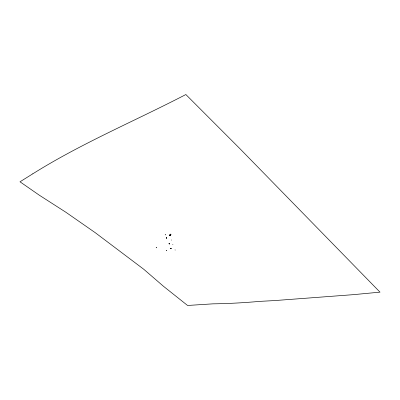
<?xml version="1.0" encoding="UTF-8"?>
<svg xmlns="http://www.w3.org/2000/svg" width="400" height="400" viewBox="0 0 400 400"><rect width="100%" height="100%" fill="white"/><g stroke="black" fill="none" stroke-linecap="round" stroke-linejoin="round"><path stroke-width="0.6" d="M166.44 237.785L166.545 238.155M170.915 248.29L170.975 248.63M170.825 234.165L170.175 235.46L169.72 235.51L170.545 234.085M170.99 234.23L170.165 235.73L169.73 235.3L170.29 234.325M170.475 234.36L169.91 235.68L170.585 234.41M171.59 240.045L171.315 240.005M170.215 234.39L169.645 235.37L170.275 235.64L170.845 234.385M166.62 237.87L166.36 238.065M171.085 248.38L170.795 248.535M169.075 243.84L169.33 243.76M166.32 250.535L166.705 250.585M166.705 238.055L166.28 237.88M171.16 248.56L170.73 248.355M169 243.745L169.435 243.89M165.19 234.815L165.575 234.78L165.225 234.775M172.645 244.485L172.955 244.61M174.99 249.895L175.27 250.05M166.33 250.465L166.6 250.65M166.69 238.15L166.3 237.79M171.125 248.64L170.765 248.28M169.035 243.685L169.39 243.97M169.155 243.695L169.225 243.955M32.815 173.805L20 181.795L39.31 195.2L65.78 212.185L95.22 232.665L143.745 269.255L163.41 286.235L187.565 305.465L213.07 303.835A2465.58 415.825 -30.4 0 0 259.915 301.36L274.36 300.595L353.28 294.665L380 292.145L240.005 148.775L185.855 94.535C134.87 120.99 81.555 143.22 32.815 173.805M156.545 247.805L156.15 247.55L156.56 247.79"/></g></svg>
